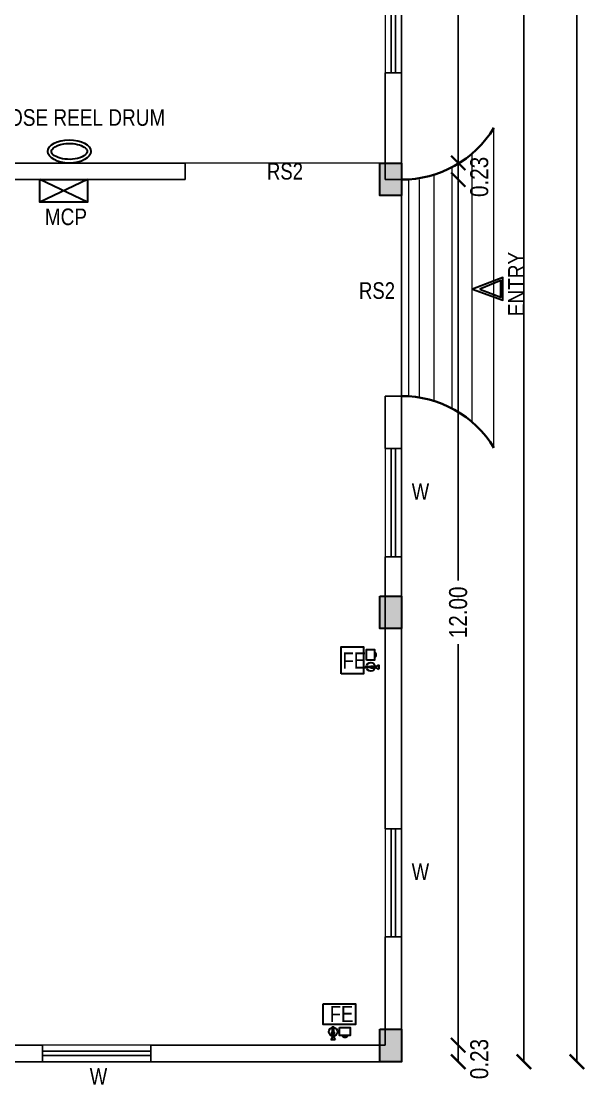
# Model space of a CAD drawing. Header units: metres. Extents: x -488 to 4759, y 38 to 2071.
# Drawn here: x 1187.04 to 1194.91, y 117.08 to 131.83 of the extents above; entities that cross this region are included whole.
import ezdxf

# ---------------------------------------------------------------- set-up
doc = ezdxf.new("R2010")
doc.units = ezdxf.units.M
doc.header["$MEASUREMENT"] = 0
doc.linetypes.add('HIDDEN', pattern=[0.375, 0.25, -0.125])
for name, color, linetype in [('0 @ 1', 7, 'Continuous'), ('BLK_1_FLR_0_CARPET_AREA', 10, 'Continuous'), ('BLK_1_FLR_0_REGULAR_ROOM', 117, 'Continuous')]:
    doc.layers.add(name, color=color, linetype=linetype)
doc.layers.add('BLK_1_COVERED_AREA', color=44, linetype='Continuous', plot=False)
doc.layers.add('BLK_1_FLR_0_BLT_UP_AREA', color=1, linetype='Continuous', plot=False)
doc.styles.add('2', font='swissc.ttf', dxfattribs={"height": 0.23})
doc.styles.add('CODE', font='swissc.ttf', dxfattribs={"height": 0.25})
doc.styles.add('SH', font='swissc.ttf', dxfattribs={"height": 10})
doc.styles.add('SUBBU3', font='swissl.ttf', dxfattribs={"width": 0.8})
doc.dimstyles.new('OUTER', dxfattribs={"dimscale": 0, "dimtxt": 0.3, "dimasz": 0.18, "dimexe": 0.18, "dimexo": 0.0625, "dimgap": 0.09, "dimtad": 0, "dimzin": 0, "dimdsep": 46, "dimtxsty": 'CODE', "dimcen": 0.09, "dimse1": 1, "dimse2": 1, "dimclrd": 8, "dimclrt": 1, "dimadec": 0, "dimazin": 0, "dimtfac": 1, "dimtofl": 0, "dimtmove": 0, "dimatfit": 3, "dimfxl": 0, "dimtolj": 1, "dimtzin": 0, "dimarcsym": 0})

# ---------------------------------------------------------------- blocks, each defined once
blk = doc.blocks.new('_ArchTick')
at = {"const_width": 0.15}
blk.add_lwpolyline([(-0.5, -0.5), (0.5, 0.5)], dxfattribs=at)
blk = doc.blocks.new('*D82')
at = {"color": 0, "lineweight": -2}
for p, q in [((1193.102, 154.362), (1193.102, 142.559)), ((1193.102, 129.862), (1193.102, 141.664))]:
    blk.add_line(p, q, dxfattribs=at)
at = {"layer": 'Defpoints', "color": 0, "lineweight": -2}
for p in [(1188.853, 154.362), (1186.438, 129.862), (1193.102, 129.862)]:
    blk.add_point(p, dxfattribs=at)
at = {"color": 0, "lineweight": -2, "xscale": 0.2, "yscale": 0.2, "zscale": 0.2}
for p, rotation in [((1193.102, 154.362), 90), ((1193.102, 129.862), 270)]:
    blk.add_blockref('_ArchTick', p, dxfattribs=dict(at, rotation=rotation))
at = {"color": 0, "lineweight": -2, "insert": (1193.102, 142.112), "char_height": 0.25, "attachment_point": 5, "rotation": 90, "style": 'CODE'}
blk.add_mtext('\\A1;24.50', dxfattribs=at)
blk = doc.blocks.new('*D83')
at = {"color": 0, "lineweight": -2}
blk.add_line((1193.102, 129.862), (1193.102, 129.632), dxfattribs=at)
at = {"layer": 'Defpoints', "color": 0, "lineweight": -2}
for p in [(1186.438, 129.862), (1186.545, 129.632), (1193.102, 129.632)]:
    blk.add_point(p, dxfattribs=at)
at = {"color": 0, "lineweight": -2, "xscale": 0.2, "yscale": 0.2, "zscale": 0.2}
for p, rotation in [((1193.102, 129.862), 90), ((1193.102, 129.632), 270)]:
    blk.add_blockref('_ArchTick', p, dxfattribs=dict(at, rotation=rotation))
at = {"color": 0, "lineweight": -2, "insert": (1193.395, 129.669), "char_height": 0.25, "attachment_point": 5, "rotation": 90, "style": 'CODE'}
blk.add_mtext('\\A1;0.23', dxfattribs=at)
blk = doc.blocks.new('*D84')
at = {"color": 0, "lineweight": -2}
for p, q in [((1193.102, 129.632), (1193.102, 124.074)), ((1193.102, 117.632), (1193.102, 123.189))]:
    blk.add_line(p, q, dxfattribs=at)
at = {"layer": 'Defpoints', "color": 0, "lineweight": -2}
for p in [(1186.545, 129.632), (1185.15, 117.632), (1193.102, 117.632)]:
    blk.add_point(p, dxfattribs=at)
at = {"color": 0, "lineweight": -2, "xscale": 0.2, "yscale": 0.2, "zscale": 0.2}
for p, rotation in [((1193.102, 129.632), 90), ((1193.102, 117.632), 270)]:
    blk.add_blockref('_ArchTick', p, dxfattribs=dict(at, rotation=rotation))
at = {"color": 0, "lineweight": -2, "insert": (1193.102, 123.632), "char_height": 0.25, "attachment_point": 5, "rotation": 90, "style": 'CODE'}
blk.add_mtext('\\A1;12.00', dxfattribs=at)
blk = doc.blocks.new('*D85')
at = {"color": 0, "lineweight": -2}
blk.add_line((1193.102, 117.632), (1193.102, 117.402), dxfattribs=at)
at = {"layer": 'Defpoints', "color": 0, "lineweight": -2}
for p in [(1185.15, 117.632), (1185.162, 117.402), (1193.102, 117.402)]:
    blk.add_point(p, dxfattribs=at)
at = {"color": 0, "lineweight": -2, "xscale": 0.2, "yscale": 0.2, "zscale": 0.2}
for p, rotation in [((1193.102, 117.632), 90), ((1193.102, 117.402), 270)]:
    blk.add_blockref('_ArchTick', p, dxfattribs=dict(at, rotation=rotation))
at = {"color": 0, "lineweight": -2, "insert": (1193.395, 117.439), "char_height": 0.25, "attachment_point": 5, "rotation": 90, "style": 'CODE'}
blk.add_mtext('\\A1;0.23', dxfattribs=at)
blk = doc.blocks.new('*D87')
at = {"color": 0, "lineweight": -2}
for p, q in [((1194.013, 154.192), (1194.013, 136.245)), ((1194.013, 117.402), (1194.013, 135.348))]:
    blk.add_line(p, q, dxfattribs=at)
at = {"layer": 'Defpoints', "color": 0, "lineweight": -2}
for p in [(1190.38, 154.192), (1194.013, 154.192), (1190.38, 117.402)]:
    blk.add_point(p, dxfattribs=at)
at = {"color": 0, "lineweight": -2, "xscale": 0.2, "yscale": 0.2, "zscale": 0.2}
for p, rotation in [((1194.013, 154.192), 90), ((1194.013, 117.402), 270)]:
    blk.add_blockref('_ArchTick', p, dxfattribs=dict(at, rotation=rotation))
at = {"color": 0, "lineweight": -2, "insert": (1194.013, 135.797), "char_height": 0.25, "attachment_point": 5, "rotation": 90, "style": 'CODE'}
blk.add_mtext('\\A1;36.79', dxfattribs=at)
blk = doc.blocks.new('*D64')
at = {"color": 0, "lineweight": -2}
for p, q in [((1194.748, 180.302), (1194.748, 149.301)), ((1194.748, 117.402), (1194.748, 148.402))]:
    blk.add_line(p, q, dxfattribs=at)
at = {"layer": 'Defpoints', "color": 0, "lineweight": -2}
for p in [(1190.144, 180.302), (1190.144, 117.402), (1194.748, 117.402)]:
    blk.add_point(p, dxfattribs=at)
at = {"color": 0, "lineweight": -2, "xscale": 0.2, "yscale": 0.2, "zscale": 0.2}
for p, rotation in [((1194.748, 180.302), 90), ((1194.748, 117.402), 270)]:
    blk.add_blockref('_ArchTick', p, dxfattribs=dict(at, rotation=rotation))
at = {"color": 0, "lineweight": -2, "insert": (1194.748, 148.852), "char_height": 0.25, "attachment_point": 5, "rotation": 90, "style": 'CODE'}
blk.add_mtext('\\A1;{\\fSwis721 Cn BT|b1|i0|c0|p34;62.90}', dxfattribs=at)
blk = doc.blocks.new('rghfhgh')
at = {"color": 0, "lineweight": 30}
for p, q in [((15101.258, 2367.846), (15101.236, 2367.801)), ((15101.258, 2367.909), (15101.258, 2367.846)), ((15101.274, 2367.909), (15101.274, 2367.846)), ((15101.274, 2367.846), (15101.296, 2367.801))]:
    blk.add_line(p, q, dxfattribs=at)
at = {"color": 0, "lineweight": 30, "ltscale": 0.1}
blk.add_line((15101.296, 2367.801), (15101.236, 2367.801), dxfattribs=at)
blk.add_lwpolyline([(15101.129, 2368.303), (15101.581, 2368.303), (15101.581, 2368.016), (15101.129, 2368.016)], close=True, dxfattribs=at)
at = {"color": 0, "lineweight": 30}
for points in [[(15101.274, 2367.909), (15101.258, 2367.909), (15101.258, 2367.985), (15101.274, 2367.985)], [(15101.281, 2367.879), (15101.252, 2367.879), (15101.252, 2367.909), (15101.281, 2367.909)], [(15101.359, 2367.974), (15101.507, 2367.974), (15101.507, 2367.864), (15101.359, 2367.864)]]:
    blk.add_lwpolyline(points, close=True, dxfattribs=at)
blk.add_circle((15101.269, 2367.915), 0.0611, dxfattribs=at)
blk.add_arc((15101.434, 2367.883), 0.0446, 204.8747, 335.1253, dxfattribs=at)
at = {"color": 0, "lineweight": 30, "style": 'SH'}
blk.add_text('FE', height=0.2239, dxfattribs=at).set_placement((15101.221, 2368.05))
blk = doc.blocks.new('DFFDG')
at = {"color": 0, "lineweight": 30}
for p, q in [((15832.582, 2250.053), (15832.645, 2250.053)), ((15832.582, 2250.037), (15832.645, 2250.037)), ((15832.645, 2250.053), (15832.69, 2250.075)), ((15832.645, 2250.037), (15832.69, 2250.015))]:
    blk.add_line(p, q, dxfattribs=at)
at = {"color": 0, "lineweight": 30, "ltscale": 0.1}
blk.add_line((15832.69, 2250.075), (15832.69, 2250.015), dxfattribs=at)
blk.add_lwpolyline([(15832.166, 2249.95), (15832.166, 2250.325), (15832.475, 2250.325), (15832.475, 2249.95)], close=True, dxfattribs=at)
at = {"color": 0, "lineweight": 30}
for points in [[(15832.517, 2250.138), (15832.517, 2250.286), (15832.628, 2250.286), (15832.628, 2250.138)], [(15832.582, 2250.053), (15832.582, 2250.037), (15832.507, 2250.037), (15832.507, 2250.053)], [(15832.613, 2250.059), (15832.613, 2250.03), (15832.582, 2250.03), (15832.582, 2250.059)]]:
    blk.add_lwpolyline(points, close=True, dxfattribs=at)
blk.add_circle((15832.577, 2250.047), 0.0611, dxfattribs=at)
blk.add_arc((15832.609, 2250.213), 0.0446, 294.8747, 65.1253, dxfattribs=at)
at = {"color": 0, "lineweight": 30, "style": 'SH'}
blk.add_text('FE', height=0.2239, dxfattribs=at).set_placement((15832.185, 2250.024))

msp = doc.modelspace()

# ---------------------------------------------------------------- hatches: boundary and pattern name
at = {"lineweight": 30}
h = msp.add_hatch(color=256, dxfattribs=at)
h.dxf.hatch_style = 1
h.paths.add_polyline_path([(1192.01717, 129.86157), (1192.01717, 129.41157), (1192.31717, 129.41157), (1192.31717, 129.86157)])
h = msp.add_hatch(color=256, dxfattribs=at)
h.dxf.hatch_style = 1
h.paths.add_polyline_path([(1192.01717, 123.85657), (1192.01717, 123.40657), (1192.31717, 123.40657), (1192.31717, 123.85657)])
h = msp.add_hatch(color=256, dxfattribs=at)
h.dxf.hatch_style = 1
h.paths.add_polyline_path([(1192.01717, 117.85157), (1192.01717, 117.40157), (1192.31717, 117.40157), (1192.31717, 117.85157)])

# ---------------------------------------------------------------- linework, layer by layer
at = {"lineweight": 13}
for p, q in [((1192.08717, 132.61157), (1192.08717, 131.11157)), ((1192.31717, 132.61157), (1192.31717, 131.11157)), ((1192.08717, 125.90177), (1192.08717, 124.40177)), ((1192.31717, 125.90177), (1192.31717, 124.40177)), ((1192.08717, 120.63157), (1192.08717, 119.13157)), ((1192.31717, 120.63157), (1192.31717, 119.13157)), ((1188.83717, 117.63157), (1187.33717, 117.63157)), ((1188.83717, 117.40157), (1187.33717, 117.40157))]:
    msp.add_line(p, q, dxfattribs=at)
for p, q in [((1192.17217, 132.61157), (1192.17217, 131.11157)), ((1192.23217, 132.61157), (1192.23217, 131.11157)), ((1192.08717, 131.11157), (1192.08717, 129.63157)), ((1192.31717, 131.11157), (1192.08717, 131.11157)), ((1192.31717, 131.11157), (1192.31717, 129.63157)), ((1189.31717, 129.86157), (1151.60717, 129.86157)), ((1189.31717, 129.86157), (1189.31717, 129.63157)), ((1189.31717, 129.63157), (1168.83717, 129.63157)), ((1192.31717, 129.63157), (1192.08717, 129.63157)), ((1192.31717, 126.63157), (1192.31717, 129.63157)), ((1192.08717, 126.63157), (1192.08717, 125.90177)), ((1192.31717, 126.63157), (1192.08717, 126.63157)), ((1192.31717, 126.63157), (1192.31717, 125.90177)), ((1192.08717, 125.90177), (1192.31717, 125.90177)), ((1192.17217, 125.90177), (1192.17217, 124.40177)), ((1192.23217, 125.90177), (1192.23217, 124.40177)), ((1192.08717, 124.40177), (1192.08717, 120.63157)), ((1192.31717, 124.40177), (1192.08717, 124.40177)), ((1192.31717, 124.40177), (1192.31717, 120.63157)), ((1192.08717, 120.63157), (1192.31717, 120.63157)), ((1192.17217, 120.63157), (1192.17217, 119.13157)), ((1192.23217, 120.63157), (1192.23217, 119.13157)), ((1192.08717, 119.13157), (1192.08717, 117.63157)), ((1192.31717, 119.13157), (1192.08717, 119.13157)), ((1192.31717, 119.13157), (1192.31717, 117.40157)), ((1183.83717, 117.63157), (1187.33717, 117.63157)), ((1187.33717, 117.40157), (1187.33717, 117.63157)), ((1188.83717, 117.54657), (1187.33717, 117.54657)), ((1188.83717, 117.63157), (1192.08717, 117.63157)), ((1188.83717, 117.63157), (1188.83717, 117.40157)), ((1187.33717, 117.40157), (1183.83717, 117.40157)), ((1188.83717, 117.48657), (1187.33717, 117.48657)), ((1192.31717, 117.40157), (1188.83717, 117.40157))]:
    msp.add_line(p, q)
at = {"linetype": 'HIDDEN', "lineweight": 18, "ltscale": 200}
for p, q in [((1193.59717, 125.91362), (1193.59717, 130.34952)), ((1193.29717, 126.26718), (1193.29717, 129.99505)), ((1193.01717, 126.45822), (1193.01717, 129.80492)), ((1192.31717, 126.63157), (1192.31717, 129.63157)), ((1192.41717, 126.62823), (1192.41717, 129.63157)), ((1192.56717, 126.61059), (1192.56717, 129.63157)), ((1192.76717, 126.56248), (1192.76717, 129.70066))]:
    msp.add_line(p, q, dxfattribs=at)
at = {"lineweight": 30, "ltscale": 0.25}
for p, q in [((1187.96116, 129.31982), (1187.30203, 129.63157)), ((1187.96116, 129.63157), (1187.30203, 129.31982))]:
    msp.add_line(p, q, dxfattribs=at)
at = {"lineweight": -2}
msp.add_lwpolyline([(1192.31717, 180.30156), (1118.66717, 180.30156), (1118.66717, 117.40157), (1192.31717, 117.40157)], close=True, dxfattribs=at)
at = {"lineweight": 30}
for points in [[(1192.01717, 129.86157), (1192.31717, 129.86157), (1192.31717, 129.41157), (1192.01717, 129.41157)], [(1193.30136, 128.11403), (1193.30136, 128.11403), (1193.72199, 127.95982), (1193.72199, 128.27516)], [(1193.39956, 128.11134), (1193.69199, 128.00215), (1193.69199, 128.2352)], [(1192.01717, 123.85657), (1192.31717, 123.85657), (1192.31717, 123.40657), (1192.01717, 123.40657)], [(1192.01717, 117.85157), (1192.31717, 117.85157), (1192.31717, 117.40157), (1192.01717, 117.40157)]]:
    msp.add_lwpolyline(points, close=True, dxfattribs=at)
at = {"lineweight": 30, "ltscale": 0.25}
msp.add_lwpolyline([(1187.30203, 129.63157), (1187.96116, 129.63157), (1187.96116, 129.31982), (1187.30203, 129.31982)], close=True, dxfattribs=at)
at = {"lineweight": 35}
for centre, start, end in [((1192.31717, 131.13157), 270, 328.576094), ((1192.31717, 125.13157), 31.423906, 90)]:
    msp.add_arc(centre, 1.5, start, end, dxfattribs=at)
at = {"lineweight": 30, "ltscale": 0.1}
msp.add_ellipse((1187.70862, 130.02257), major_axis=(0.29924, 0), ratio=0.53803313, dxfattribs=at)
msp.add_open_spline([(1187.95786, 130.02257), (1187.95786, 130.03277), (1187.95404, 130.04451), (1187.92777, 130.0738), (1187.90516, 130.0898), (1187.811, 130.13008), (1187.71376, 130.1408), (1187.56789, 130.11734), (1187.51433, 130.0936), (1187.46563, 130.05082), (1187.45947, 130.03523), (1187.45928, 130.01048), (1187.46509, 129.99514), (1187.50591, 129.95861), (1187.54038, 129.94022), (1187.66489, 129.90501), (1187.77547, 129.90758), (1187.89913, 129.94975), (1187.93238, 129.97351), (1187.95526, 130.00482), (1187.95786, 130.01407), (1187.95786, 130.02257)], degree=3, knots=[0, 0, 0, 0, 0.44955103, 0.44955103, 0.89910206, 0.89910206, 1.86125064, 1.86125064, 2.59196563, 2.59196563, 3.13743914, 3.13743914, 3.68291266, 3.68291266, 4.22838617, 4.22838617, 5.27725404, 5.27725404, 5.90856217, 5.90856217, 6.28318531, 6.28318531, 6.28318531, 6.28318531], dxfattribs=at)
at = {"layer": 'BLK_1_COVERED_AREA', "color": 45, "lineweight": 0}
msp.add_lwpolyline([(1192.31717, 180.30157), (1118.66717, 180.30157), (1118.66717, 117.40158), (1192.31717, 117.40158)], close=True, dxfattribs=at)
at = {"layer": 'BLK_1_FLR_0_BLT_UP_AREA', "color": 45, "lineweight": 0}
msp.add_lwpolyline([(1192.31717, 180.30156), (1118.66717, 180.30156), (1118.66717, 117.40157), (1192.31717, 117.40157)], close=True, dxfattribs=at)
at = {"layer": 'BLK_1_FLR_0_CARPET_AREA', "color": 14, "lineweight": 0}
msp.add_lwpolyline([(1153.60706, 180.07157), (1153.60717, 173.84157), (1168.60566, 173.84157), (1168.60566, 154.36157), (1185.08717, 154.36157), (1185.08717, 180.07152), (1192.08717, 180.07152), (1192.08717, 129.86157), (1118.89717, 129.86157), (1118.89717, 154.35957), (1148.60717, 154.36157), (1148.60717, 180.07157), (1153.60717, 180.07157), (1153.60717, 180.07157)], close=True, dxfattribs=at)
at = {"layer": 'BLK_1_FLR_0_REGULAR_ROOM', "color": 4, "lineweight": 0}
msp.add_lwpolyline([(1153.60706, 180.07157), (1153.60717, 173.84157), (1168.60566, 173.84157), (1168.60566, 154.36157), (1185.08717, 154.36157), (1185.08717, 180.07152), (1192.08717, 180.07152), (1192.08717, 129.86157), (1118.89717, 129.86157), (1118.89717, 154.35957), (1148.60717, 154.36157), (1148.60717, 180.07157), (1153.60717, 180.07157), (1153.60717, 180.07157)], close=True, dxfattribs=at)

# ---------------------------------------------------------------- block references
at = {"lineweight": -2}
for name, p in [('DFFDG', (-14640.68775, -2127.17082)), ('rghfhgh', (-13909.90158, -2250.09703))]:
    msp.add_blockref(name, p, dxfattribs=at)

# ---------------------------------------------------------------- texts
at = {"lineweight": 30, "style": '2'}
for s, p in [('HOSE REEL DRUM', (1186.66813, 130.37775)), ('MCP', (1187.369, 129.00064))]:
    msp.add_text(s, height=0.23, dxfattribs=at).set_placement(p)
at = {"lineweight": -2, "style": '2'}
msp.add_text('ENTRY', height=0.23, rotation=90, dxfattribs=at).set_placement((1194.02307, 127.73762))
at = {"ltscale": 3.5, "char_height": 0.23, "width": 5.9149746, "attachment_point": 2, "style": 'SUBBU3'}
for insert in [(1190.69942, 129.86253), (1191.97571, 128.20842)]:
    msp.add_mtext('{\\C252;RS2}', dxfattribs=dict(at, insert=insert))
at = {"char_height": 0.23, "width": 0.2619959, "attachment_point": 1, "style": 'SUBBU3'}
for insert in [(1192.45695, 125.42266), (1192.45637, 120.15246), (1187.9919, 117.31319)]:
    msp.add_mtext('W', dxfattribs=dict(at, insert=insert))

# ---------------------------------------------------------------- dimensions: what is measured, and where the dimension line sits
at = {"layer": '0 @ 1', "lineweight": -2}
dim = msp.add_linear_dim(base=(1194.74811, 117.40157), p1=(1190.14386, 180.30157), p2=(1190.14386, 117.40157), angle=90, text='{\\fSwis721 Cn BT|b1|i0|c0|p34;<>}', dimstyle='OUTER', override={"dimscale": 1, "dimtxt": 0.25, "dimasz": 0.2, "dimblk": 'ArchTick', "dimclrd": 0, "dimclrt": 0, "dimtix": 0, "dimtofl": 0, "dimtmove": 0, "dimatfit": 3, "dimfxl": 25.4}, dxfattribs=at)
dim.commit()
dim.dimension.update_dxf_attribs({"geometry": '*D64', "text_midpoint": (1194.74811, 148.85157)})
for base, p1, p2, override, picture, middle in [((1193.10175, 129.86157), (1188.85286, 154.36157), (1186.43798, 129.86157), {"dimscale": 1, "dimtxt": 0.25, "dimasz": 0.2, "dimblk": 'ArchTick', "dimclrd": 0, "dimclrt": 0, "dimtix": 0, "dimtofl": 0, "dimtmove": 1, "dimatfit": 3, "dimfxl": 25.4}, '*D82', (1193.10175, 142.11157)), ((1194.01296, 154.19157), (1190.38012, 117.40157), (1190.38012, 154.19157), {"dimscale": 1, "dimtxt": 0.25, "dimasz": 0.2, "dimblk": 'ArchTick', "dimclrd": 0, "dimclrt": 0, "dimtix": 0, "dimtofl": 0, "dimtmove": 0, "dimatfit": 3, "dimfxl": 25.4}, '*D87', (1194.01296, 135.79657)), ((1193.10175, 117.63157), (1186.5446, 129.63157), (1185.15007, 117.63157), {"dimscale": 1, "dimtxt": 0.25, "dimasz": 0.2, "dimblk": 'ArchTick', "dimclrd": 0, "dimclrt": 0, "dimtix": 0, "dimtofl": 0, "dimtmove": 1, "dimatfit": 3, "dimfxl": 25.4}, '*D84', (1193.10175, 123.63157))]:
    dim = msp.add_linear_dim(base=base, p1=p1, p2=p2, angle=90, dimstyle='OUTER', override=override, dxfattribs=at)
    dim.commit()
    dim.dimension.update_dxf_attribs({"geometry": picture, "text_midpoint": middle})
for base, p1, p2, picture, middle in [((1193.10175, 129.63157), (1186.43798, 129.86157), (1186.5446, 129.63157), '*D83', (1193.39523, 129.66929)), ((1193.10175, 117.40157), (1185.15007, 117.63157), (1185.162, 117.40157), '*D85', (1193.39523, 117.43929))]:
    dim = msp.add_linear_dim(base=base, p1=p1, p2=p2, angle=90, dimstyle='OUTER', override={"dimscale": 1, "dimtxt": 0.25, "dimasz": 0.2, "dimblk": 'ArchTick', "dimclrd": 0, "dimclrt": 0, "dimtix": 0, "dimtofl": 0, "dimtmove": 1, "dimatfit": 3, "dimfxl": 25.4}, dxfattribs=at)
    dim.commit()
    dim.dimension.update_dxf_attribs({"geometry": picture, "text_midpoint": middle, "dimtype": 128})

doc.saveas('drawing.dxf')
